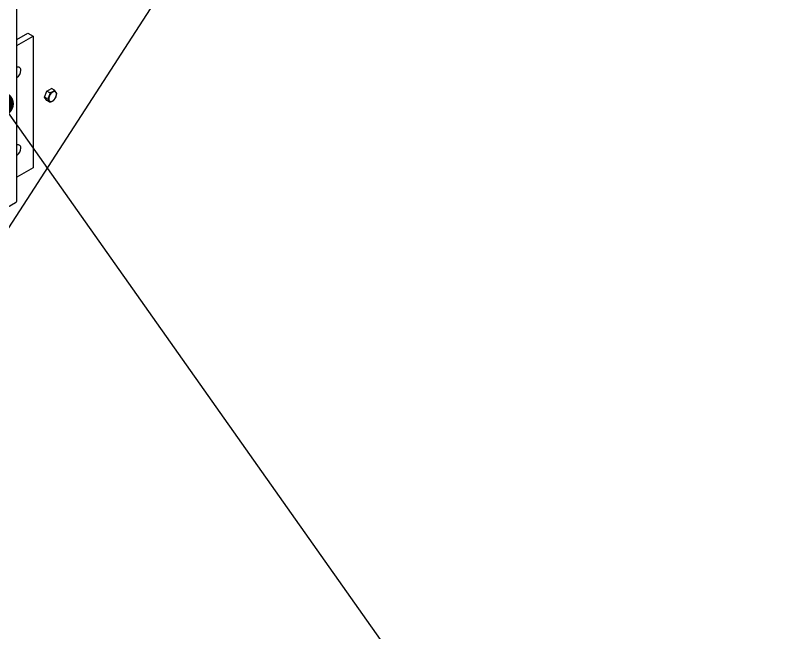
# Model space of a CAD drawing. Header units: millimetres. Extents: x 1293 to 41893, y 1011 to 26911.
# Drawn here: x 36194 to 37175, y 8649 to 9427 of the extents above; entities that cross this region are included whole.
import ezdxf

# ---------------------------------------------------------------- set-up
doc = ezdxf.new("R2010")
doc.units = ezdxf.units.MM
doc.header["$LTSCALE"] = 50
doc.layers.add('CAPA_1', color=7, linetype='Continuous')
doc.layers.add('PASILLOS', color=2, linetype='Continuous')
doc.dimstyles.new('SLDDIMSTYLE3', dxfattribs={"dimtxt": 0.18, "dimasz": 30.769231, "dimexe": 0, "dimexo": 0.0625, "dimgap": 0, "dimtad": 0, "dimtih": 1, "dimtoh": 1, "dimdec": 0, "dimrnd": 1e-09, "dimzin": 0, "dimdsep": 46, "dimtxsty": 'Standard', "dimblk1": 'DOT', "dimblk2": 'DOT', "dimsah": 1, "dimcen": 0.09, "dimadec": 0, "dimazin": 0, "dimtfac": 30.769231, "dimtdec": 0, "dimtofl": 0, "dimtmove": 0, "dimatfit": 3, "dimldrblk": 'DOT', "dimfxl": 1, "dimfrac": 2, "dimtolj": 1, "dimtzin": 0, "dimarcsym": 0})

# ---------------------------------------------------------------- blocks, each defined once
blk = doc.blocks.new('_Dot')
at = {"color": 0, "linetype": 'ByBlock', "lineweight": -2}
blk.add_line((-0.5, 0), (-1, 0), dxfattribs=at)
at = {"color": 0, "linetype": 'ByBlock', "const_width": 0.5}
blk.add_lwpolyline([(-0.25, 0, 1), (0.25, 0, 1)], format="xyb", close=True, dxfattribs=at)

msp = doc.modelspace()

# ---------------------------------------------------------------- linework, layer by layer
at = {"layer": 'PASILLOS', "linetype": 'Continuous', "lineweight": 25}
for p, q in [((37175.4683848, 10690.8903859), (35279.9773712, 7759.9893105)), ((36195.805039, 9193.5049018), (36195.805039, 10138.2578463)), ((36195.805039, 9396.8497531), (36209.5554051, 9404.7876705)), ((36209.5554051, 9404.7876705), (36216.2905972, 9400.8995269)), ((36195.805039, 9389.0734659), (36216.2905972, 9400.8995269)), ((36216.2905972, 9400.8995269), (36216.2905972, 9234.9784339)), ((36233.3676177, 9331.6082954), (36239.2004651, 9334.9755266)), ((36243.0891618, 9332.7306298), (36239.2004651, 9334.9755266)), ((36230.451194, 9324.0915164), (36233.3676177, 9331.6082954)), ((36234.3398906, 9321.8466196), (36230.451194, 9324.0915164)), ((36233.3676177, 9319.9419686), (36230.451194, 9324.0915164)), ((36237.2563144, 9329.3633986), (36233.3676177, 9331.6082954)), ((36237.2563144, 9317.6970718), (36233.3676177, 9319.9419686)), ((36216.2905972, 9234.9784339), (36195.805039, 9223.1523729)), ((36194.019562, 9191.0164899), (36175.6998395, 9180.4407392))]:
    msp.add_line(p, q, dxfattribs=at)
at = {"layer": 'PASILLOS', "linetype": 'Continuous', "lineweight": 25, "flags": 128}
for points in [[(36200.6900538, 9357.9254271), (36200.5588329, 9359.2429612), (36200.1713061, 9360.3473846), (36199.5455935, 9361.1870554), (36198.7109529, 9361.7227118), (36197.7064111, 9361.929307), (36196.5789394, 9361.7971808), (36195.805039, 9361.531963)], [(36240.7741695, 9330.3992808), (36239.6692571, 9329.6122958), (36238.6239108, 9328.5694718), (36237.6944855, 9327.3270278), (36236.9310868, 9325.9519443), (36236.3748696, 9324.5183525), (36236.0558199, 9323.1035375), (36235.9911376, 9321.7837725), (36236.1843098, 9320.6302063), (36236.6249225, 9319.705028), (36237.2892222, 9319.0581142), (36238.1413963, 9318.7243401), (36239.1355038, 9318.7216996), (36240.2179523, 9319.0503351), (36241.3303866, 9319.6925298), (36242.4128351, 9320.6136627), (36243.4069427, 9321.7640753), (36244.2591168, 9323.0817487), (36244.9234165, 9324.4956466), (36245.3640292, 9325.9295455), (36245.5572014, 9327.3061436), (36245.4925191, 9328.551228), (36245.1734693, 9329.597676), (36244.6172522, 9330.3890732), (36243.8538534, 9330.8827552), (36242.9244282, 9331.0521076), (36241.8790819, 9330.8880005), (36240.7741695, 9330.3992808)], [(36200.6900538, 9259.9405297), (36200.5588329, 9261.2580638), (36200.1713061, 9262.3624871), (36199.5455935, 9263.202158), (36198.7109529, 9263.7378144), (36197.7064111, 9263.9444095), (36196.5789394, 9263.8122833), (36195.805039, 9263.5470655)]]:
    msp.add_lwpolyline(points, dxfattribs=at)
at = {"layer": 'PASILLOS', "linetype": 'Continuous', "lineweight": 25}
for centre, radius, start, end in [((36188.4449967, 9358.4807952), 12.2576448, 306.9017796427, 357.4031599631), ((36188.4449967, 9260.4958977), 12.2576448, 306.9017796427, 357.4031599631), ((36192.7542528, 9193.8091311), 3.0659178, 294.3746582934, 354.3052007489)]:
    msp.add_arc(centre, radius, start, end, dxfattribs=at)
for points, knots in [([(36237.2563144, 9329.3633986), (36237.1326454, 9328.6367392), (36236.8826259, 9327.1676633), (36236.0351233, 9324.5256697), (36234.9963116, 9322.8839903), (36234.3398906, 9321.8466196)], [0, 0, 0, 0, 0.2648633469, 0.5354700776, 1, 1, 1, 1]), ([(36243.0891618, 9332.7306298), (36242.9069883, 9332.5467555), (36242.3793193, 9332.0141601), (36241.3323339, 9331.1822376), (36239.6095049, 9330.1854991), (36238.126794, 9329.6675056), (36237.2563144, 9329.3633986)], [0, 0, 0, 0, 0.1315464599, 0.3810267709, 0.6366091688, 1, 1, 1, 1]), ([(36246.0055855, 9328.5810819), (36245.8819166, 9328.866372), (36245.6318971, 9329.4431386), (36244.7843945, 9330.7716426), (36243.7455828, 9331.9720789), (36243.0891618, 9332.7306298)], [0, 0, 0, 0, 0.2648633469, 0.5354700776, 1, 1, 1, 1]), ([(36243.0891618, 9321.0643029), (36243.4714402, 9321.6416702), (36244.2442865, 9322.8089246), (36245.3819251, 9325.2834263), (36245.7640943, 9327.3041774), (36246.0055855, 9328.5810819)], [0, 0, 0, 0, 0.2648633469, 0.5354700776, 1, 1, 1, 1]), ([(36234.3398906, 9321.8466196), (36234.7221691, 9321.4120374), (36235.4950154, 9320.5334494), (36236.632654, 9319.0374534), (36237.0148232, 9318.2160888), (36237.2563144, 9317.6970718)], [0, 0, 0, 0, 0.2648633469, 0.5354700776, 1, 1, 1, 1]), ([(36237.2563144, 9317.6970718), (36238.1268088, 9318.0011725), (36239.5941946, 9318.5137928), (36241.320589, 9319.5078017), (36242.3704481, 9320.3388839), (36242.9069905, 9320.880432), (36243.0891618, 9321.0643029)], [0, 0, 0, 0, 0.3633893563, 0.612562675, 0.868454074, 1, 1, 1, 1])]:
    msp.add_open_spline(points, degree=3, knots=knots, dxfattribs=at)

# ---------------------------------------------------------------- leaders
at = {"layer": 'CAPA_1'}
msp.add_leader([(36176.5526642, 9315.678791), (36708.2667399, 8563.7715021)], dimstyle='SLDDIMSTYLE3', dxfattribs=at)

doc.saveas('drawing.dxf')
